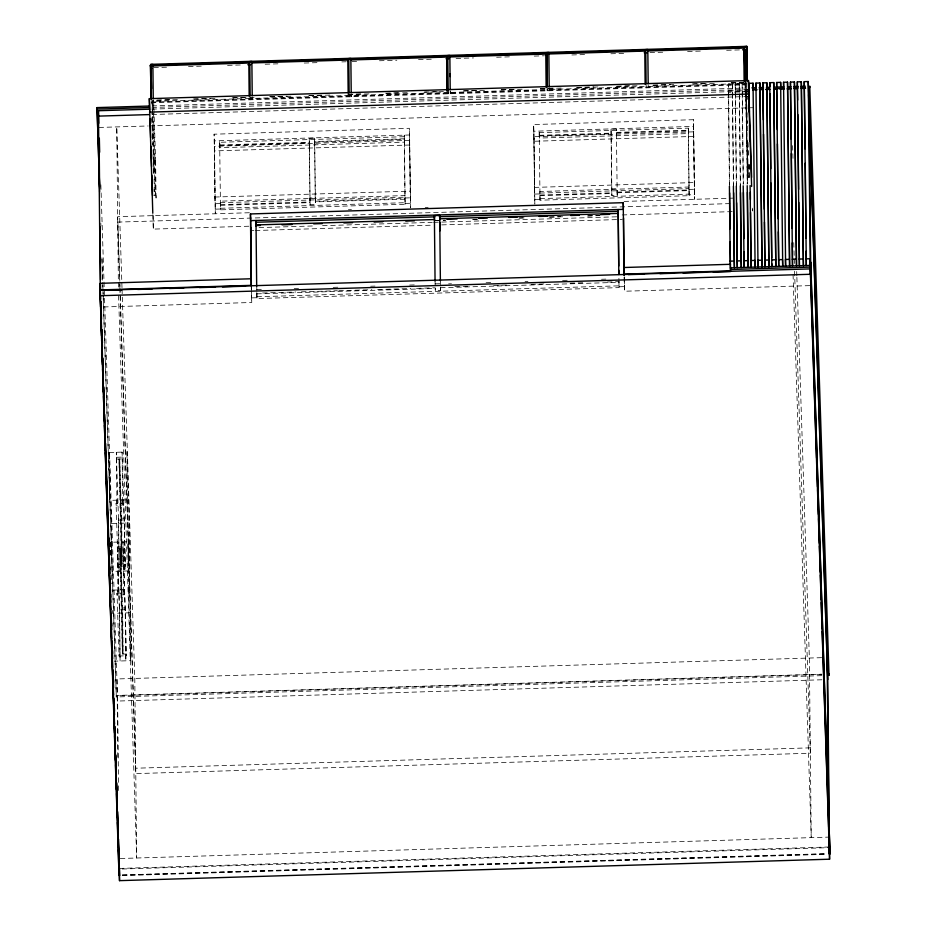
<?xml version="1.0" encoding="UTF-8"?>
<svg xmlns="http://www.w3.org/2000/svg" width="927" height="927" viewBox="0 0 927 927"><rect width="100%" height="100%" fill="white"/><g stroke="black" fill="none" stroke-linecap="round" stroke-linejoin="round"><path stroke-width="0.7" stroke-dasharray="4.63 3.48" d="M153.778 67.578L166.802 67.184M188.505 66.535L204.415 66.049M227.567 65.353L243.477 64.878M265.168 64.218L281.09 63.731M304.23 63.036L320.151 62.561M341.843 61.9L346.188 61.773M351.97 61.599L357.764 61.425M379.456 60.765L396.814 60.243M418.517 59.583L434.427 59.108M456.13 58.447L473.488 57.926M496.64 57.231L511.101 56.79M534.253 56.095L544.381 55.782M571.866 54.96L587.776 54.473M610.916 53.778L626.837 53.291M649.978 52.596L664.45 52.155M687.591 51.46L703.5 50.985M726.652 50.278L741.113 49.849M156.964 100.093L171.425 99.652M193.129 99.004L210.487 98.482M232.19 97.822L248.1 97.347M269.803 96.686L287.161 96.165M308.853 95.504L324.774 95.029M347.915 94.322L363.836 93.847M385.528 93.187L401.449 92.712M424.589 92.016L440.499 91.53M463.651 90.834L478.112 90.394M501.264 89.699L517.173 89.212M540.325 88.517L554.786 88.077M576.49 87.428L593.848 86.895M616.988 86.199L631.461 85.759M653.153 85.11L670.522 84.589M692.214 83.928L708.135 83.453M731.276 82.746L747.185 82.271M156.536 100.29L178.251 99.641M194.172 99.154L215.887 98.505M233.268 97.972L249.189 97.497L249.224 98.494L152.225 101.425L152.19 100.429M254.079 97.347L251.182 97.439L251.217 98.436L348.204 95.504L348.181 94.508M270 96.871L293.164 96.165M309.085 95.69L330.8 95.029M368.992 93.882L350.174 94.45L350.209 95.446L447.196 92.515L447.162 91.518L423.998 92.213M386.362 93.349L408.077 92.7M463.639 91.02L485.354 90.359M501.275 89.884L522.99 89.224M540.36 88.702L546.154 88.529L546.188 89.525L449.189 92.457L449.166 91.46M561.183 88.077L548.147 88.471L548.181 89.467L645.18 86.535L645.146 85.539M577.104 87.59L600.267 86.895M616.188 86.408L637.903 85.759M652.932 85.307L676.096 84.6M693.466 84.079L715.181 83.418M731.102 82.943L744.138 82.549L744.161 83.546L647.173 86.478L647.139 85.481M729.41 184.797L728.355 83.951L732.342 83.824L733.558 185.597M735.343 92.387L735.25 83.743L739.248 83.615L740.464 185.388M742.237 92.179L742.145 83.534L746.142 83.407L746.467 95.052M151.252 102.063L745.818 84.102M151.252 102.781L745.829 84.82M151.275 102.967L152.341 102.932L155.354 194.844L154.288 194.879L154.102 189.131M745.401 95.087L745.076 85.029L746.142 84.994M151.97 105.945L746.154 88.007M151.982 107.439L747.614 89.456M728.576 90.626L747.116 90.07M151.935 109.119L747.765 91.124M747.174 91.738L728.622 92.306L728.355 83.951M151.993 114.508L747.822 96.512M98.98 127.451L148.146 125.968M149.595 125.921L746.861 107.88M748.309 107.833L752.643 107.706M409.769 140.406L214.496 146.304L215.307 213.766L214.102 134.195L409.375 128.297L410.58 207.868L409.375 128.297M693.79 131.831L534.033 136.651L534.833 204.114L533.628 124.542L693.396 119.71L694.601 199.282L693.396 119.71M220.394 205.342L310.047 202.642L309.27 138.32L314.589 138.169L314.809 144.844M539.931 195.69L611.82 193.523L611.044 129.212L616.374 129.05L616.594 135.736M404.276 136.709L219.664 142.283L219.838 147.717L404.462 142.144L404.265 135.133L404.995 199.189L315.354 201.889M539.19 132.631L688.309 128.135M404.346 138.795L314.705 141.507L315.435 204.566L310.105 204.728L309.896 198.042L315.215 197.88L314.589 138.169M616.478 132.387L688.379 130.22M219.745 144.96L309.398 142.248M539.282 135.307L611.171 133.14M314.728 142.179L404.369 139.467M616.501 133.059L688.402 130.892M219.769 145.632L309.421 142.92M539.305 135.979L611.194 133.812M409.919 145.006L214.647 150.904L214.102 134.195M693.941 136.431L534.184 141.252L533.628 124.542M154.056 173.349L153.928 160.417L154.994 160.394L153.059 101.506M153.465 162.132L155.69 162.063M153.465 162.295L155.69 162.225M745.447 96.524L748.077 176.941L749.143 176.918L749.016 163.998M153.766 195.551L155.979 195.481L156.06 197.984L153.847 198.054M749.781 177.544L747.556 177.613L747.637 180.116L749.862 180.058M214.763 197.045L410.024 191.147M534.288 187.405L694.056 182.573M220.278 202.735L404.89 197.161M539.804 193.083L688.923 188.587M220.302 203.569L214.983 203.731L214.322 140.869L409.583 134.983L410.429 203.268L405.099 203.43M404.925 197.996L410.244 197.833M539.838 193.928L534.508 194.079L533.848 131.228L693.616 126.396L694.45 194.693L689.132 194.855M688.946 189.421L694.277 189.259M315.331 201.217L404.972 198.517M617.104 192.109L689.004 189.942M220.371 204.67L310.024 201.97M539.908 195.029L611.797 192.851M617.127 192.781L689.028 190.603L688.286 126.559L688.483 133.569L539.375 138.065L539.178 131.066L540.035 200.186L689.155 195.69L688.471 131.993M617.22 195.446L617 188.76L611.669 188.923L611.89 195.609L617.22 195.446L616.374 129.05M220.487 208.274L405.111 202.689M540.024 198.621L689.132 194.114M215.157 209.166L220.475 209.004M534.682 199.514L540.012 199.351M405.122 204.264L404.879 195.585L220.255 201.171L220.51 209.838L405.122 204.264L404.439 140.568M249.398 212.735L117.671 216.709L119.757 280.406M348.378 209.745L351.437 209.653M425.238 207.416L428.135 207.335M624.08 201.414L732.886 198.135M730.047 203.604L117.729 222.098L119.722 282.897M435.076 220.487L445.18 220.186M472.585 219.351L476.918 219.224M518.761 217.961L523.083 217.833M549.051 217.045L560.592 216.698M588.008 215.875L599.549 215.528M152.839 214.67L153.314 229.108L248.83 226.223M435.505 220.58L445.644 220.278M473.141 219.444L477.475 219.317M519.444 218.054L526.675 217.833M549.838 217.127L564.311 216.698M587.463 215.991L600.487 215.597M622.191 214.948L732.179 211.623M259.073 227.602L313.905 225.945M322.561 225.678L432.214 222.376M433.651 222.329L616.884 216.791M250.997 230.649L253.882 230.556M255.331 230.522L431.611 225.191M441.727 224.89L622.341 219.432M435.087 283.859L440.418 283.697M256.698 289.664L262.468 289.491M294.218 288.54L298.54 288.401M333.164 287.358L338.934 287.185M370.684 286.223L375.006 286.095M409.63 285.053L415.4 284.879M448.587 283.871L451.472 283.789M486.096 282.735L491.878 282.561M525.053 281.565L527.938 281.472M562.573 280.429L568.344 280.255M601.519 279.259L605.852 279.12M454.914 286.605L467.868 286.223M493.755 285.435L506.71 285.041M531.171 284.311L544.114 283.917M570.012 283.129L582.967 282.747M607.417 282.005L618.935 281.657M262.573 293.002L295.667 292.005M301.414 291.831L337.382 290.742M338.818 290.696L371.912 289.699M377.671 289.525L410.765 288.529M416.513 288.355L435.215 287.787L435.308 290.545L440.638 290.383L440.58 284.693M440.545 287.718L618.958 282.329M256.837 293.847L435.238 288.459M256.93 296.767L619.074 285.829M251.599 297.891L256.93 297.729M619.062 286.791L624.381 286.628L624.277 276.57M256.791 292.503L256.953 298.564L619.085 287.625L618.888 276.64M103.592 306.964L251.75 302.492L251.518 290.707M624.08 277.3L624.531 291.229L810.928 285.597M109.212 452.492L126.964 451.959L129.293 522.99L129.792 570.881L112.04 571.414L111.541 523.523L109.212 452.492L109.722 500.383L127.474 499.85L126.964 451.959M116.478 457.289L122.248 457.115M116.501 459.085L122.271 458.911M123.627 503.187L123.639 504.983L116.095 505.215L116.072 503.419L123.627 503.187L125.632 565.991L118.088 566.212L118.077 564.416L125.62 564.195L125.632 565.991M118.494 520.093L124.264 519.92M111.541 523.523L129.293 522.99M110.29 554.972L110.162 542.295L127.914 541.762L130.232 612.782L130.73 660.673L114.345 661.171M117.428 547.092L123.187 546.918M112.028 590.14L128.413 589.653L127.914 541.762M117.022 593.222L124.566 592.99L124.577 594.786L117.034 595.007L117.022 593.222L119.038 656.015L126.582 655.783L126.559 653.987L119.015 654.219L119.038 656.015M125.203 609.711L119.432 609.885L117.439 548.888L123.21 548.714L126.582 655.783M130.232 612.782L112.48 613.326L112.387 610.476M821.635 657.672L117.034 678.958L117.856 757.973M821.786 675.656L116.281 696.953L116.269 695.459L821.774 674.161M821.855 674.392L117.578 695.667L118.586 791.925M821.913 679.781L117.636 701.055L100.8 182.943M810.291 747.846L135.724 768.216L120.035 289.085M120.278 858.506L828.981 837.104M119.374 868.425L828.008 847.023M122.294 869.005L828.02 847.695M122.341 874.926L826.629 853.651M122.352 875.169L826.629 853.906M122.364 875.598L826.652 854.323M792.573 145.62L793.095 161.541M796.699 271.553L796.838 275.898M796.884 277.347L809.352 658.043L811.229 837.637L793.06 274.647M793.755 242.654L794.462 264.369M794.566 271.205L810.349 753.234L135.782 773.605L120 291.576M752.342 208.123L752.434 211.008L752.411 208.32M747.046 89.316L747.232 95.064M747.278 96.501L747.371 99.374M746.513 96.489L747.405 123.778M748.019 142.445L748.541 158.239M748.726 163.986L749.143 176.918M745.748 82.167L746.073 92.225M746.119 93.662L747.394 132.434M747.266 145.018L745.227 81.993L745.192 84.844M742.145 83.534L743.35 183.859M735.25 83.743L736.467 185.504M689.155 195.69L688.9 187.011L539.792 191.518L540.035 200.186M648.205 85.261L648.286 87.764M646.119 85.319L646.2 87.833M618.877 281.368L619.085 287.625M611.044 129.212L611.89 195.609M549.213 88.25L549.294 90.753L549.259 87.891M547.127 88.308L547.22 90.823L547.185 87.961M450.221 91.24L450.302 93.743L450.279 90.881M448.147 91.298L448.228 93.812L448.193 90.95M440.522 287.046L440.638 290.383M351.229 94.23L351.31 96.732L351.287 93.87M349.155 94.287L349.236 96.802L349.201 93.94M315.215 197.88L315.435 204.566M309.27 138.32L310.105 204.728M252.248 97.219L252.329 99.722L252.295 96.86M250.163 97.277L250.244 99.792L250.22 96.929M251.252 287.173L251.75 302.492M219.826 146.142L219.641 140.719L220.51 209.838M153.662 100.672L155.69 162.874L153.476 162.943L151.854 112.943M153.256 100.209L153.337 102.712M151.947 100.104L153.928 160.417M151.796 118.76L152.642 144.612M152.967 154.67L153.581 173.337M121.993 287.59L116.732 126.906L118.447 290.707M122.04 289.039L134.786 678.413L136.663 858.008L118.459 292.144M127.474 499.85L129.792 570.881M119.803 281.843L119.989 287.637M119.768 284.346L119.954 290.128M128.413 589.653L130.73 660.673M122.584 500.001L122.758 505.018L122.086 452.109L124.415 523.129L124.913 571.02L124.253 518.123L118.482 518.297L119.143 571.206L118.644 523.303L116.315 452.283L116.987 505.192L116.825 500.174M123.534 589.792L123.697 594.81L123.024 541.901L125.354 612.932L125.852 660.824L125.191 607.915L119.421 608.089L120.081 660.997L119.583 613.106L116.072 503.419M117.764 589.978L117.926 594.983L117.254 542.075M100.811 223.152L100.904 226.049M101.947 257.822L102.7 280.927M102.746 282.376L102.943 288.146M102.99 289.595L103.129 293.929M103.175 295.377L116.269 695.459M101.958 259.317L102.77 283.871M102.816 285.319L103.001 291.09M103.048 292.538L103.187 296.872M103.233 298.32L116.281 696.953M110.162 542.295L110.58 555.076M111.228 574.972L111.507 583.489M749.642 164.67L749.711 171.819M747.718 142.491L748.077 176.941M747.185 141.854L747.637 180.116M746.362 90.093L747.347 183.731M746.108 82.121L746.235 92.051M746.247 93.488L747.197 184.253M745.041 82.155L745.076 85.029M742.249 93.615L743.211 184.38M739.248 83.615L739.34 92.26M739.352 93.697L740.314 185.91M735.354 93.824L736.316 186.026M732.342 83.824L732.434 92.468M732.446 93.905L733.419 186.118M728.599 93.511L729.607 185.945M624.381 276.86L624.531 291.229M440.464 281.356L440.499 284.195M435.064 281.02L435.308 290.545M256.767 286.733L256.86 291.982M256.883 293.419L256.953 298.564M251.588 286.686L251.611 289.56M251.356 286.71L251.391 289.583M156.06 197.984L155.609 159.722L153.384 159.792L153.534 174.091M154.994 160.394L155.354 194.844M154.125 179.085L154.288 194.879M153.175 215.632L153.314 229.108M121.692 519.989L119.699 458.992L122.155 564.3L121.692 519.989M120.985 520.012L118.992 459.016L121.449 564.311L120.985 520.012M122.631 609.792L120.637 548.796L123.094 654.091L122.631 609.792M121.924 609.815L119.931 548.819L122.387 654.114L121.924 609.815"/><path stroke-width="1.39" d="M746.907 49.664L746.814 46.35L150.8 64.345L151.159 98.841M150.8 64.508L152.885 64.45L153.245 98.772M746.814 46.512L744.74 46.57L745.099 80.904M746.826 47.161L150.811 65.157L150.892 67.671M151.831 65.968L248.83 63.036L248.853 64.044M252.271 62.932L347.81 60.046L347.845 61.055M351.263 59.942L446.802 57.057L447.185 91.078M448.795 56.999L545.794 54.067L545.829 55.075M547.787 54.009L644.786 51.078L644.81 52.086M648.228 50.973L743.767 48.088L743.802 49.096M247.81 64.739L250.707 64.658M446.003 58.76L448.9 58.668M644.195 52.769L647.081 52.688M742.562 49.803L745.459 49.71M151.982 68.471L150.916 68.505L151.576 88.61M152.793 213.222L149.34 98.656L748.471 80.556L751.635 177.324M753.257 89.884L753.037 83.198L749.051 83.326L749.352 112.132M761.797 260.197L757.799 260.313L758.019 266.999L755.945 83.117L759.943 82.99L762.017 266.883L759.943 82.99M764.451 222.132L764.926 266.791L762.851 82.909L766.838 82.781L768.912 266.675L766.838 82.781M771.785 263.697L771.82 266.582L769.746 82.7L773.744 82.573L775.818 266.466L773.744 82.573M778.356 231.796L778.715 266.373L776.641 82.491L780.638 82.364L780.858 89.05M789.398 259.363L785.401 259.479L785.621 266.165L783.547 82.283L787.533 82.155L789.607 266.049L787.533 82.155M792.272 242.909L792.515 265.956L790.441 82.074L794.439 81.947L796.513 265.84L794.439 81.947M798.75 202.364L799.41 265.748L797.336 81.866L801.334 81.738L803.408 265.632L801.334 81.738M806.166 251.136L806.316 265.539L804.242 81.657L808.228 81.53L827.649 674.219L829.584 859.202L119.513 880.65L100.371 295.725L98.436 110.73L149.05 109.201M99.641 188.54L97.034 107.602L149.073 106.037M751.936 87.833L756.27 87.694M759.167 87.613L763.5 87.486M766.386 87.393L769.283 87.3M773.616 87.173L783.744 86.871M788.077 86.732L790.963 86.651M793.86 86.559L798.193 86.431M801.09 86.35L805.424 86.211M97.045 109.108L149.096 107.532M753.396 89.282L756.281 89.201M759.178 89.108L763.512 88.98M766.409 88.888L769.294 88.807M773.639 88.668L783.755 88.366M788.089 88.239L790.986 88.146M793.871 88.065L798.217 87.926M801.102 87.845L805.436 87.706M752.817 89.896L757.104 89.768M759.955 89.687L762.805 89.595M765.656 89.513L769.943 89.386M774.219 89.247L777.069 89.166M779.92 89.085L784.207 88.946M787.058 88.865L791.334 88.737M794.184 88.644L797.046 88.563M801.322 88.436L805.598 88.308M149.49 112.121L748.61 94.033L748.471 80.556M98.494 116.118L149.108 114.589M100.591 298.992L100.301 289.919L251.194 285.354L251.205 286.026L250.452 213.94L623.234 202.677L623.419 208.251M623.454 209.363L250.672 220.626L251.344 285.273M435.064 281.02L434.381 215.62L439.699 215.458L439.838 219.467M434.914 216.848L256.014 222.26L256.142 226.327M439.247 216.721L618.147 211.321L618.239 214.033M439.815 218.795L618.216 213.407L618.772 266.014M256.095 224.925L434.508 219.537M447.023 219.247L457.104 218.946M478.68 218.297L487.312 218.03M508.888 217.381L517.521 217.115M539.108 216.466L547.741 216.211M570.765 215.516L579.398 215.249M600.974 214.6L609.607 214.334M256.119 225.597L260.441 225.47M282.017 224.821L292.086 224.508M313.674 223.859L322.306 223.604M343.882 222.944L352.515 222.689M374.102 222.04L382.735 221.773M405.748 221.078L414.381 220.823M806.096 258.853L810.094 258.737L810.36 267.092L730.476 269.502L730.209 261.147L734.196 261.032L733.419 186.118M736.641 202.793L737.324 267.625L737.104 260.939L741.102 260.823L740.314 185.91M744.057 251.565L744.219 267.416L744.01 260.73L747.996 260.614L747.22 185.701M750.546 212.468L751.125 267.208L750.905 260.522L754.902 260.406L755.111 267.092L753.037 83.198M764.705 260.105L768.692 259.989M771.6 259.896L775.598 259.78M778.495 259.687L782.492 259.572L782.712 266.258L780.638 82.364M792.295 259.27L796.293 259.154M799.201 259.062L803.188 258.946M119.49 868.031L119.722 875.25L119.015 875.273L99.803 283.755L100.51 283.743L100.579 290.325M829.202 848.553L829.259 853.825L829.966 853.802L810.754 262.295L810.047 262.306L829.584 859.202M730.43 267.833L810.314 265.423M730.152 241.901L730.488 270.881L623.975 274.102L623.998 274.763L623.234 202.677M99.873 290.348L810.824 268.876L810.754 262.295M107.509 290.371L121.877 289.931M137.683 289.456L152.051 289.015M169.293 288.494L183.673 288.065M199.479 287.59L215.284 287.115M222.468 286.895L245.458 286.2M628.321 274.635L644.149 274.16M659.978 273.685L674.369 273.245M683.014 272.99L704.601 272.329M713.234 272.075L730.511 271.553L730.488 270.881M100.371 295.725L810.441 274.276L808.228 81.53M829.19 847.243L829.897 847.22M808.553 94.681L827.707 679.607M810.824 268.876L829.966 853.802M829.445 846.977L829.468 847.649M804.242 81.657L805.088 148.841M810.383 268.888L812.875 344.948M812.967 347.845L813.79 372.874M813.918 376.791L814.729 401.762M814.81 404.299L815.667 430.348M815.76 433.245L816.571 458.089M816.71 462.202L817.51 486.802M817.614 489.699L818.414 514.415M818.553 518.657L819.364 543.303M819.456 546.154L820.314 572.214M820.407 575.076L821.206 599.711M821.299 602.515L822.156 628.668M822.249 631.403L824.01 685.111M824.091 687.73L824.937 713.72M824.995 715.517L825.853 741.565M825.945 744.462L826.803 770.522M826.884 772.944L827.695 798.02M827.799 800.916L828.645 826.977M828.738 829.874L829.538 854.231M797.336 81.866L797.683 100.07M790.441 82.074L791.183 139.177M783.547 82.283L783.767 88.969M776.641 82.491L777.289 129.513M769.746 82.7L769.873 86.709M762.851 82.909L763.384 119.838M755.945 83.117L756.165 89.792M748.61 94.033L751.635 186.466M746.687 58.772L747.405 81.286M744.856 54.878L744.717 50.568L745.03 80.719M745.088 62.063L745.702 80.73M744.103 48.077L745.192 81.356M747.996 260.614L748.216 267.3L747.429 192.376M741.102 260.823L741.322 267.509L740.534 192.584M734.196 261.032L734.416 267.718L733.639 192.793M730.441 264.971L730.418 264.299L623.906 267.509L623.929 268.181M434.381 215.62L434.531 220.209M250.452 213.94L250.672 220.904M250.904 227.868L250.997 230.649M251.136 279.444L251.124 278.772L100.232 283.326L100.255 283.998M151.391 99.293L150.29 65.203L150.301 66.014M149.34 98.656L149.722 110.209M150.012 118.876L150.626 137.648M150.904 146.315L151.565 166.536M151.854 175.203L152.515 195.423M98.436 110.73L98.725 123.349M99.328 138.181L99.676 152.225M97.034 107.602L99.629 187.045M102.352 340.07L102.445 342.955M104.195 396.397L104.287 399.282M105.145 425.273L105.238 428.17M106.037 452.724L106.13 455.609M106.987 481.6L107.08 484.497M108.83 537.927L108.922 540.823M109.78 566.814L109.873 569.699M110.672 594.253L110.765 597.15M111.622 623.141L111.715 626.026M112.515 650.58L112.607 653.477M113.465 679.468L113.557 682.353M114.403 708.355L114.496 711.241M115.307 735.795L115.4 738.68M116.246 764.682L116.35 767.568M119.038 849.897L119.131 852.782M100.962 301.878L101.53 319.212M101.854 329.317L102.422 346.652M102.804 358.204L103.372 375.539M103.743 387.092L104.264 402.978M104.647 414.531L105.214 431.866M105.585 443.419L106.153 460.742M106.489 470.858L107.057 488.193M107.428 499.746L107.995 517.069M108.378 528.633L108.946 545.957M109.282 556.073L109.849 573.396M110.22 584.96L110.788 602.283M111.17 613.836L111.692 629.723M112.063 641.287L112.63 658.61M113.013 670.163L113.581 687.498M113.951 699.051L114.473 714.937M114.855 726.49L115.423 743.825M115.805 755.378L116.315 771.264M116.698 782.817L117.266 800.152M117.648 811.704L118.216 829.039M118.54 839.144L119.108 856.478M100.672 301.472L101.518 327.312M101.588 329.328L102.445 355.319M102.515 357.706L103.372 383.766M103.465 386.663L104.287 411.646M104.369 414.16L105.226 440.534M105.307 443.106L106.13 467.973M106.223 470.87L107.069 496.86M107.161 499.56L108.019 525.748M108.111 528.517L108.911 553.187M109.004 556.015L109.861 582.075M109.954 584.96L110.765 609.572M110.904 613.848L111.704 638.529M111.796 641.287L112.654 667.289M112.746 670.175L113.557 694.983M113.65 697.88L114.508 723.929M114.589 726.501L115.4 751.438M115.504 754.323L116.35 780.383M116.431 782.828L117.277 808.831M117.381 811.716L118.204 836.838M118.274 839.155L119.143 865.517M119.224 868.043L119.467 875.679M99.803 283.755L100.556 306.872M100.742 312.642L101.506 335.759M101.646 340.082L102.445 364.635M102.584 368.969L103.349 392.086M103.488 396.408L104.287 420.962M104.427 425.296L105.238 449.85M105.33 452.735L106.13 477.289M106.281 481.623L107.08 506.177M107.219 510.51L107.972 533.616M108.123 537.95L108.922 562.504M109.062 566.837L109.873 591.391M109.965 594.277L110.765 618.83M110.904 623.164L111.715 647.718M111.808 650.603L112.607 675.157M112.746 679.491L113.557 704.045M113.697 708.379L114.496 732.933M114.6 735.818L115.4 760.372M115.539 764.705L116.338 789.259M116.489 793.593L117.242 816.699M117.428 822.469L118.192 845.586M118.332 849.92L119.015 875.273M829.005 673.941L829.016 675.435L809.758 86.084L809.781 87.578M827.104 657.51L828.877 827.046M809.051 106.002L810.928 285.597M805.239 163.256L806.026 238.169M797.834 114.484L798.611 189.398M791.345 153.581L792.121 228.505M777.44 143.917L778.216 218.83M770.013 93.708L770.789 168.621M770.94 183.025L771.727 257.938M763.535 134.253L764.312 209.166M750.337 192.295L750.418 199.502M749.491 125.099L749.653 140.95M750.117 185.609L750.905 260.522M746.895 48.853L747.232 80.487M746.814 46.35L747.174 80.834M743.767 48.088L744.114 81.112M743.442 192.503L743.918 238.598M743.222 185.817L744.01 260.73M736.316 186.026L737.104 260.939M729.642 192.92L730.012 228.934M729.422 186.234L730.209 261.147M648.182 83.824L647.822 49.502L645.748 49.56L646.107 83.894M644.786 51.078L645.134 84.102M623.547 217.984L624.149 275.458M618.807 270.278L618.854 274.543M618.135 209.525L618.807 274.183M549.201 86.814L548.842 52.491L546.756 52.549L547.115 86.883M546.837 55.064L547.173 86.524M545.794 54.067L546.142 87.092M450.093 73.72L450.128 76.582M450.209 89.803L449.85 55.481L447.764 55.539L448.193 90.95M446.802 57.057L447.15 90.081M439.861 222.306L439.954 230.835M439.699 215.458L440.383 280.858M351.217 92.793L350.858 58.471L348.784 58.528L349.143 92.862M347.81 60.046L348.158 93.071M255.991 220.464L256.686 286.547M252.225 95.782L251.866 61.46L249.792 61.518L250.151 95.852M250.881 228.923L251.136 243.581M248.83 63.036L249.166 96.06M150.881 67.022L151.228 98.656M119.456 875.262L119.513 880.65M118.818 849.932L118.911 858.553M99.096 138.946L99.652 192.098M100.012 226.582L100.568 279.745"/></g></svg>
